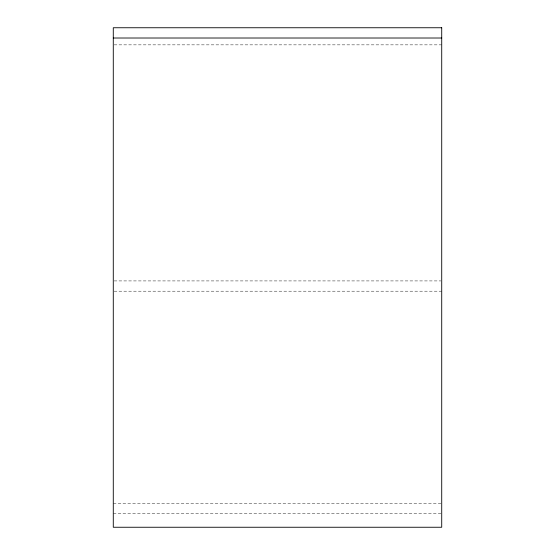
<?xml version="1.0" encoding="UTF-8"?>
<svg xmlns="http://www.w3.org/2000/svg" width="555" height="555" viewBox="0 0 555 555"><rect width="100%" height="100%" fill="white"/><g stroke="black" fill="none" stroke-linecap="round" stroke-linejoin="round"><path stroke-width="0.42" stroke-dasharray="2.77 2.08" d="M114.15 44.858L441.718 44.858M114.15 280.92L440.85 280.92M114.15 291.188L441.718 291.188M113.282 503.302L441.718 503.302M113.282 513.562L441.718 513.562"/><path stroke-width="0.83" d="M113.282 38.011L441.718 38.011M441.718 27.75L113.282 27.75L113.282 527.25L441.718 527.25L441.718 27.75"/></g></svg>
